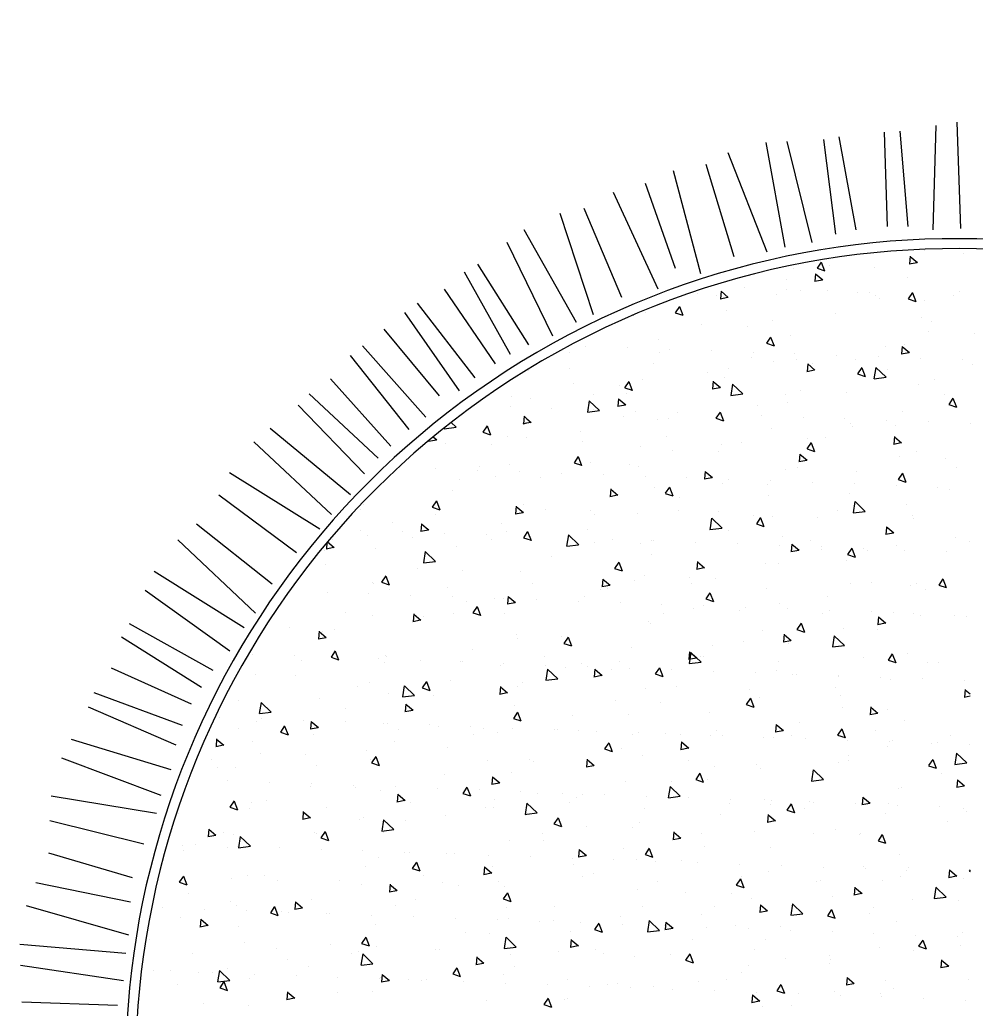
# Model space of a CAD drawing. Header units: metres. Extents: x 2200 to 70418, y 2356 to 27441.
# Drawn here: x 65092 to 66057, y 14473 to 15472 of the extents above; entities that cross this region are included whole.
import ezdxf

# ---------------------------------------------------------------- set-up
doc = ezdxf.new("R2010")
doc.units = ezdxf.units.M
doc.header["$LTSCALE"] = 0.5
doc.layers.get('Defpoints').update_dxf_attribs({"color": 140})
doc.layers.add('I-Furn', color=30, linetype='Continuous', lineweight=18)
doc.styles.add('Arch-Dim', font='romans.shx', dxfattribs={"width": 0.5})
doc.styles.add('DIM_FONT', font='SIMPLEX', dxfattribs={"width": 0.6})
doc.dimstyles.new('Annotative m', dxfattribs={"dimscale": 100, "dimtxt": 2.5, "dimasz": 1.5, "dimexe": 1.5, "dimexo": 1.5, "dimgap": 0.8, "dimtad": 1, "dimlfac": 0.001, "dimzin": 3, "dimdsep": 46, "dimtxsty": 'Arch-Dim', "dimblk": 'ARCHTICK', "dimcen": 2.5, "dimazin": 2, "dimtfac": 0.75, "dimtix": 1, "dimtmove": 2, "dimatfit": 3, "dimfxl": 1, "dimtolj": 1, "dimtzin": 0, "dimarcsym": 0})

# ---------------------------------------------------------------- blocks, each defined once
blk = doc.blocks.new('A$C291A2D05')
at = {"layer": 'I-Furn', "linetype": 'Continuous'}
for p, q in [((238.23, 964.72), (238.23, 964.72)), ((269.71, 962.57), (269.71, 962.57)), ((329.3, 960.95), (329.3, 960.95)), ((448.27, 960.11), (448.27, 960.11)), ((598.51, 955.76), (602.72, 960.78)), ((605.98, 954.78), (604.88, 960.78)), ((654.05, 959.56), (654.05, 959.56)), ((780.43, 960.78), (782.02, 959.71)), ((782.02, 959.73), (782.38, 960.78)), ((891.7, 959.36), (891.7, 959.36)), ((158.02, 954.16), (158.02, 954.16)), ((195.65, 949.85), (195.65, 949.85)), ((265.15, 952.82), (265.15, 952.82)), ((525.02, 956.78), (525.02, 956.78)), ((589.03, 954.79), (589.03, 954.79)), ((598.38, 955.77), (605.97, 955.1)), ((662.71, 947.07), (672.6, 957.38)), ((674.01, 945.3), (672.61, 957.37)), ((689.6, 947.8), (695.73, 955.09)), ((697.07, 946.81), (695.61, 954.77)), ((718.97, 953.8), (718.97, 953.8)), ((721.84, 956.7), (721.84, 956.7)), ((789.64, 953.83), (789.64, 953.83)), ((843.6, 953.03), (843.6, 953.03)), ((857.43, 950.97), (857.43, 950.97)), ((912.16, 956.18), (912.16, 956.18)), ((199.94, 943.88), (199.94, 943.88)), ((303.96, 943.35), (310.28, 939.09)), ((304.01, 943.35), (312.91, 946.76)), ((310.28, 939.11), (312.86, 946.78)), ((374.21, 947.4), (374.21, 947.4)), ((396.71, 939.89), (396.71, 939.89)), ((444.81, 946.22), (444.81, 946.22)), ((523.07, 945.27), (523.07, 945.27)), ((644.9, 941.09), (644.9, 941.09)), ((662.74, 946.97), (674.03, 945.22)), ((689.47, 947.8), (697.07, 947.13)), ((780.57, 939.83), (788.16, 939.16)), ((780.7, 939.83), (786.82, 947.12)), ((782.81, 939.11), (782.81, 939.11)), ((788.17, 938.84), (786.7, 946.8)), ((811.81, 948.85), (811.81, 948.85)), ((848.01, 948.05), (848.01, 948.05)), ((871.79, 931.86), (877.91, 939.15)), ((300.14, 934.68), (300.14, 934.68)), ((364.92, 935.7), (364.92, 935.7)), ((458.92, 937.14), (458.92, 937.14)), ((486.48, 933.18), (492.8, 928.92)), ((486.53, 933.18), (495.42, 936.59)), ((492.8, 928.94), (495.38, 936.61)), ((683.5, 931.95), (683.5, 931.95)), ((716.84, 929.59), (716.84, 929.59)), ((731.6, 938.29), (731.6, 938.29)), ((798.25, 926.05), (808.14, 936.36)), ((809.55, 924.28), (808.15, 936.34)), ((871.66, 931.86), (879.25, 931.19)), ((879.26, 930.87), (877.79, 938.83)), ((226.08, 921.97), (226.08, 921.97)), ((284.71, 925.14), (284.71, 925.14)), ((393.72, 928.2), (393.72, 928.2)), ((570.84, 928.38), (570.84, 928.38)), ((651.71, 927.77), (651.71, 927.77)), ((652.7, 921.46), (652.7, 921.46)), ((668.99, 923.01), (675.31, 918.75)), ((669.05, 923), (677.94, 926.42)), ((675.32, 918.77), (677.89, 926.44)), ((798.28, 925.95), (809.57, 924.19)), ((154.75, 914.72), (154.75, 914.72)), ((204.82, 914.63), (204.82, 914.63)), ((222.54, 911.85), (222.54, 911.85)), ((236.61, 918.81), (236.61, 918.81)), ((263.61, 910.54), (263.61, 910.54)), ((327.75, 918.67), (327.75, 918.67)), ((496.78, 915.66), (496.78, 915.66)), ((523.4, 910.88), (523.4, 910.88)), ((571.5, 917.21), (571.5, 917.21)), ((587.49, 912.51), (587.49, 912.51)), ((851.51, 912.84), (857.83, 908.57)), ((851.56, 912.83), (860.45, 916.25)), ((857.83, 908.6), (860.41, 916.27)), ((858.29, 909.27), (858.29, 909.27)), ((910.62, 913.9), (910.62, 913.9)), ((160.54, 900.09), (168.13, 899.42)), ((160.67, 900.08), (166.79, 907.38)), ((168.14, 899.1), (166.67, 907.06)), ((197.26, 902.39), (203.57, 898.13)), ((197.31, 902.39), (206.2, 905.8)), ((198.4, 901.6), (198.4, 901.6)), ((203.58, 898.15), (206.15, 905.82)), ((251.76, 892.11), (257.89, 899.41)), ((259.24, 891.13), (257.77, 899.09)), ((290.34, 908.99), (290.34, 908.99)), ((358.13, 906.12), (358.13, 906.12)), ((422.71, 902.95), (422.71, 902.95)), ((425.93, 903.26), (425.93, 903.26)), ((491.61, 906.69), (491.61, 906.69)), ((493.72, 900.4), (493.72, 900.4)), ((521.53, 902.99), (521.53, 902.99)), ((810.19, 902.94), (810.19, 902.94)), ((846.47, 905.77), (846.47, 905.77)), ((861.85, 903.45), (861.85, 903.45)), ((181.53, 897.66), (181.53, 897.66)), ((249.32, 894.79), (249.32, 894.79)), ((251.64, 892.12), (259.23, 891.45)), ((317.12, 891.93), (317.12, 891.93)), ((342.86, 884.14), (348.98, 891.44)), ((348.65, 890.24), (348.65, 890.24)), ((350.33, 883.16), (348.86, 891.12)), ((363.3, 889.8), (363.3, 889.8)), ((379.77, 892.22), (386.09, 887.96)), ((379.82, 892.21), (388.71, 895.63)), ((386.09, 887.98), (388.67, 895.65)), ((411.4, 896.13), (411.4, 896.13)), ((457.38, 894.86), (457.38, 894.86)), ((561.52, 897.53), (561.52, 897.53)), ((629.32, 894.67), (629.32, 894.67)), ((697.11, 891.8), (697.11, 891.8)), ((778.4, 898.76), (778.4, 898.76)), ((781.26, 896.83), (781.26, 896.83)), ((787.79, 890.74), (787.79, 890.74)), ((331.51, 885.61), (331.51, 885.61)), ((342.73, 884.15), (350.32, 883.48)), ((384.91, 889.07), (384.91, 889.07)), ((392.17, 885.92), (392.17, 885.92)), ((434.96, 877.38), (440.07, 883.47)), ((441.42, 875.19), (439.95, 883.15)), ((452.71, 886.2), (452.71, 886.2)), ((520.5, 883.34), (520.5, 883.34)), ((562.29, 882.05), (568.6, 877.78)), ((562.34, 882.04), (571.23, 885.46)), ((568.61, 877.81), (571.18, 885.48)), ((588.3, 880.47), (588.3, 880.47)), ((650.09, 881.86), (650.09, 881.86)), ((651.15, 879.18), (651.15, 879.18)), ((698.19, 888.2), (698.19, 888.2)), ((715.3, 887.31), (715.3, 887.31)), ((764.91, 888.94), (764.91, 888.94)), ((832.7, 886.07), (832.7, 886.07)), ((900.5, 883.21), (900.5, 883.21)), ((251.3, 875.05), (251.3, 875.05)), ((272.93, 865.4), (282.82, 875.71)), ((274.58, 877.52), (274.58, 877.52)), ((284.23, 863.63), (282.83, 875.7)), ((326.21, 876.4), (326.21, 876.4)), ((433.82, 876.18), (434.96, 876.08)), ((433.95, 876.18), (434.96, 877.38)), ((434.96, 876.08), (441.41, 875.51)), ((525.04, 868.21), (531.16, 875.5)), ((532.51, 867.22), (531.04, 875.18)), ((585.94, 870.24), (585.94, 870.24)), ((618.3, 877.68), (618.3, 877.68)), ((656.09, 877.61), (656.09, 877.61)), ((713.73, 878.03), (713.73, 878.03)), ((723.89, 874.74), (723.89, 874.74)), ((744.8, 871.87), (751.12, 867.61)), ((744.85, 871.87), (753.75, 875.29)), ((751.12, 867.64), (753.7, 875.31)), ((791.68, 871.88), (791.68, 871.88)), ((892.29, 875.57), (892.29, 875.57)), ((905.08, 869.74), (905.08, 869.74)), ((909.07, 871.63), (909.07, 871.63)), ((171.41, 864.54), (171.41, 864.54)), ((196.85, 859.32), (196.85, 859.32)), ((200.52, 864.81), (200.52, 864.81)), ((203.2, 868.72), (203.2, 868.72)), ((262.06, 868.27), (262.06, 868.27)), ((272.95, 865.3), (284.25, 863.55)), ((489.99, 860.79), (489.99, 860.79)), ((519.98, 860.71), (519.98, 860.71)), ((524.91, 868.21), (532.5, 867.54)), ((538.09, 867.12), (538.09, 867.12)), ((616, 860.24), (623.59, 859.57)), ((616.13, 860.24), (622.25, 867.53)), ((623.6, 859.25), (622.13, 867.21)), ((639.66, 865.31), (639.66, 865.31)), ((707.22, 852.27), (713.35, 859.56)), ((714.69, 851.28), (713.23, 859.24)), ((818.22, 862.86), (818.22, 862.86)), ((824.88, 859.18), (824.88, 859.18)), ((844.92, 863.5), (844.92, 863.5)), ((859.48, 869.01), (859.48, 869.01)), ((273.06, 851.26), (279.38, 846.99)), ((273.11, 851.25), (282.01, 854.67)), ((279.38, 847.02), (281.96, 854.69)), ((408.47, 844.38), (418.36, 854.69)), ((419.77, 842.61), (418.37, 854.67)), ((455.83, 852.58), (455.83, 852.58)), ((458.2, 856.6), (458.2, 856.6)), ((565.6, 852.6), (565.6, 852.6)), ((707.1, 852.27), (714.69, 851.6)), ((744.16, 850.14), (744.16, 850.14)), ((776.78, 852.85), (776.78, 852.85)), ((779.72, 854.55), (779.72, 854.55)), ((798.32, 844.3), (804.44, 851.59)), ((805.79, 843.31), (804.32, 851.27)), ((197.28, 847.3), (197.28, 847.3)), ((265.07, 844.43), (265.07, 844.43)), ((329.89, 839.71), (329.89, 839.71)), ((332.87, 841.57), (332.87, 841.57)), ((377.99, 846.04), (377.99, 846.04)), ((390.63, 843.64), (390.63, 843.64)), ((408.49, 844.28), (419.79, 842.52)), ((455.58, 841.08), (461.9, 836.82)), ((455.63, 841.08), (464.52, 844.5)), ((461.9, 836.85), (464.47, 844.52)), ((491.53, 839.89), (491.53, 839.89)), ((713.76, 845.03), (713.76, 845.03)), ((744.99, 848.67), (744.99, 848.67)), ((798.19, 844.3), (805.78, 843.63)), ((889.41, 836.33), (895.53, 843.62)), ((896.88, 835.34), (895.41, 843.3)), ((298.1, 835.52), (298.1, 835.52)), ((324.67, 834.12), (324.67, 834.12)), ((400.66, 838.7), (400.66, 838.7)), ((468.46, 835.84), (468.46, 835.84)), ((536.25, 832.98), (536.25, 832.98)), ((544.01, 823.36), (553.9, 833.67)), ((555.31, 821.59), (553.91, 833.65)), ((604.05, 830.11), (604.05, 830.11)), ((616.68, 831.77), (616.68, 831.77)), ((638.09, 830.91), (644.41, 826.65)), ((638.14, 830.91), (647.04, 834.32)), ((644.41, 826.67), (646.99, 834.35)), ((649.61, 836.9), (649.61, 836.9)), ((664.78, 838.11), (664.78, 838.11)), ((670.09, 837.43), (670.09, 837.43)), ((889.28, 836.33), (896.87, 835.67)), ((907.53, 829.35), (907.53, 829.35)), ((217.89, 824.96), (217.89, 824.96)), ((260.52, 825.99), (260.52, 825.99)), ((417.47, 827.17), (417.47, 827.17)), ((544.03, 823.25), (555.33, 821.5)), ((584.4, 827.96), (584.4, 827.96)), ((584.89, 827.59), (584.89, 827.59)), ((596.03, 824.72), (596.03, 824.72)), ((671.84, 827.25), (671.84, 827.25)), ((739.64, 824.38), (739.64, 824.38)), ((807.43, 821.52), (807.43, 821.52)), ((820.61, 820.74), (826.93, 816.48)), ((820.66, 820.74), (829.55, 824.15)), ((826.93, 816.5), (829.5, 824.18)), ((843.38, 821.22), (843.38, 821.22)), ((871.67, 819.65), (871.67, 819.65)), ((903.47, 823.84), (903.47, 823.84)), ((166.35, 810.29), (172.67, 806.03)), ((166.4, 810.29), (175.3, 813.71)), ((169.79, 818.63), (169.79, 818.63)), ((172.68, 806.05), (175.25, 813.73)), ((178.29, 804.56), (184.41, 811.85)), ((185.76, 803.57), (184.3, 811.54)), ((195.31, 817.05), (195.31, 817.05)), ((343.4, 814.46), (343.4, 814.46)), ((454.29, 810.31), (454.29, 810.31)), ((456.58, 810.7), (456.58, 810.7)), ((504.68, 817.03), (504.68, 817.03)), ((518.44, 818.44), (518.44, 818.44)), ((521.96, 812), (521.96, 812)), ((679.55, 802.34), (689.44, 812.65)), ((690.85, 800.57), (689.45, 812.63)), ((778.17, 812.28), (778.17, 812.28)), ((866.72, 818.41), (866.72, 818.41)), ((875.23, 818.65), (875.23, 818.65)), ((178.17, 804.56), (185.76, 803.89)), ((269.34, 801.75), (269.34, 801.75)), ((269.38, 796.59), (275.51, 803.88)), ((276.86, 795.6), (275.39, 803.57)), ((348.87, 800.12), (355.19, 795.86)), ((348.92, 800.12), (357.81, 803.53)), ((355.19, 795.88), (357.77, 803.56)), ((389.08, 801.36), (389.08, 801.36)), ((424.79, 806.51), (424.79, 806.51)), ((447.9, 799.29), (447.9, 799.29)), ((679.57, 802.23), (690.87, 800.48)), ((712.21, 802.75), (712.21, 802.75)), ((743.37, 802.76), (743.37, 802.76)), ((791.47, 809.09), (791.47, 809.09)), ((792.66, 805.7), (792.66, 805.7)), ((269.26, 796.59), (276.85, 795.92)), ((296.48, 789.62), (296.48, 789.62)), ((323.12, 791.84), (323.12, 791.84)), ((344.58, 795.95), (344.58, 795.95)), ((360.48, 788.62), (366.6, 795.91)), ((367.95, 787.63), (366.48, 795.6)), ((531.39, 789.95), (537.7, 785.69)), ((531.44, 789.95), (540.33, 793.36)), ((537.71, 785.71), (540.28, 793.39)), ((648.06, 794.62), (648.06, 794.62)), ((711.58, 798.57), (711.58, 798.57)), ((718.59, 792.99), (718.59, 792.99)), ((815.09, 781.32), (824.98, 791.63)), ((826.39, 779.55), (824.99, 791.61)), ((172.55, 782.4), (172.55, 782.4)), ((195.27, 789.04), (195.27, 789.04)), ((240.34, 779.54), (240.34, 779.54)), ((258.97, 783.71), (258.97, 783.71)), ((264.69, 785.43), (264.69, 785.43)), ((360.35, 788.62), (367.94, 787.95)), ((373.83, 786.58), (373.83, 786.58)), ((451.44, 780.65), (459.03, 779.98)), ((451.57, 780.65), (457.69, 787.94)), ((459.04, 779.66), (457.57, 787.63)), ((542.66, 772.68), (548.78, 779.97)), ((550.13, 771.69), (548.66, 779.65)), ((582.86, 785.68), (582.86, 785.68)), ((583.27, 781.68), (583.27, 781.68)), ((631.37, 788.02), (631.37, 788.02)), ((644.53, 780.27), (644.53, 780.27)), ((713.9, 779.78), (720.22, 775.52)), ((713.95, 779.78), (722.84, 783.19)), ((720.22, 775.54), (722.8, 783.22)), ((815.11, 781.21), (826.41, 779.46)), ((905.98, 787.07), (905.98, 787.07)), ((918.16, 780.08), (918.16, 780.08)), ((184.48, 774.87), (184.48, 774.87)), ((193.77, 774.77), (193.77, 774.77)), ((299.77, 773.86), (299.77, 773.86)), ((308.14, 776.67), (308.14, 776.67)), ((375.93, 773.81), (375.93, 773.81)), ((443.73, 770.94), (443.73, 770.94)), ((516.89, 776.16), (516.89, 776.16)), ((542.53, 772.68), (550.12, 772.01)), ((551.48, 777.5), (551.48, 777.5)), ((633.75, 764.71), (639.88, 772)), ((641.22, 763.72), (639.76, 771.68)), ((776.63, 770), (776.63, 770)), ((838.26, 769.56), (838.26, 769.56)), ((841.84, 778.94), (841.84, 778.94)), ((870.06, 773.75), (870.06, 773.75)), ((896.42, 769.61), (902.73, 765.35)), ((896.47, 769.61), (905.36, 773.02)), ((902.74, 765.37), (905.31, 773.04)), ((199.32, 765.34), (199.32, 765.34)), ((225.7, 761.15), (225.7, 761.15)), ((242.21, 759.16), (251.1, 762.57)), ((248.48, 754.92), (251.06, 762.6)), ((267.12, 762.48), (267.12, 762.48)), ((334.91, 759.61), (334.91, 759.61)), ((423.17, 760.61), (423.17, 760.61)), ((452.75, 768.03), (452.75, 768.03)), ((471.27, 766.94), (471.27, 766.94)), ((511.52, 768.08), (511.52, 768.08)), ((570.47, 767.56), (570.47, 767.56)), ((579.32, 765.22), (579.32, 765.22)), ((633.63, 764.71), (641.22, 764.05)), ((647.11, 762.35), (647.11, 762.35)), ((710.67, 760.48), (710.67, 760.48)), ((714.91, 759.49), (714.91, 759.49)), ((724.85, 756.74), (730.97, 764.03)), ((732.32, 755.75), (730.85, 763.71)), ((242.16, 759.16), (248.48, 754.9)), ((321.58, 749.56), (321.58, 749.56)), ((387.54, 759.09), (387.54, 759.09)), ((391.38, 756.42), (391.38, 756.42)), ((402.71, 756.75), (402.71, 756.75)), ((424.73, 748.99), (433.62, 752.4)), ((431, 744.75), (433.57, 752.43)), ((470.51, 753.88), (470.51, 753.88)), ((496.4, 754.85), (496.4, 754.85)), ((538.3, 751.02), (538.3, 751.02)), ((646.52, 752.35), (646.52, 752.35)), ((709.96, 752.67), (709.96, 752.67)), ((724.72, 756.74), (732.31, 756.08)), ((758.06, 759), (758.06, 759)), ((782.7, 756.62), (782.7, 756.62)), ((815.94, 748.77), (822.06, 756.07)), ((823.41, 747.78), (821.94, 755.74)), ((850.5, 753.76), (850.5, 753.76)), ((918.29, 750.89), (918.29, 750.89)), ((257.43, 741.43), (257.43, 741.43)), ((263.07, 739.53), (263.07, 739.53)), ((311.17, 745.86), (311.17, 745.86)), ((422.34, 742.13), (422.34, 742.13)), ((424.68, 748.99), (430.99, 744.73)), ((581.31, 743.4), (581.31, 743.4)), ((606.1, 748.16), (606.1, 748.16)), ((607.24, 738.82), (616.14, 742.23)), ((613.51, 734.58), (616.09, 742.25)), ((673.89, 745.29), (673.89, 745.29)), ((678.17, 748.48), (678.17, 748.48)), ((741.69, 742.43), (741.69, 742.43)), ((809.48, 739.56), (809.48, 739.56)), ((815.81, 748.77), (823.4, 748.11)), ((861.48, 742.64), (861.48, 742.64)), ((904.44, 744.79), (904.44, 744.79)), ((906.9, 740.8), (914.49, 740.14)), ((907.03, 740.8), (913.15, 748.1)), ((914.5, 739.81), (913.03, 747.77)), ((192.22, 732.49), (192.22, 732.49)), ((231.28, 735.34), (231.28, 735.34)), ((289.77, 720.67), (299.66, 730.98)), ((301.07, 718.9), (299.67, 730.96)), ((348.27, 729.42), (348.27, 729.42)), ((515.35, 733.88), (515.35, 733.88)), ((549.86, 731.59), (549.86, 731.59)), ((597.96, 737.93), (597.96, 737.93)), ((607.19, 738.82), (613.51, 734.56)), ((787.42, 729.92), (787.42, 729.92)), ((789.76, 728.65), (798.65, 732.06)), ((796.03, 724.41), (798.6, 732.08)), ((840.29, 736.66), (840.29, 736.66)), ((877.28, 736.7), (877.28, 736.7)), ((884.75, 729.99), (884.75, 729.99)), ((289.79, 720.56), (301.09, 718.81)), ((451.2, 725.75), (451.2, 725.75)), ((518.07, 727.41), (518.07, 727.41)), ((775.08, 727.72), (775.08, 727.72)), ((789.71, 728.65), (796.03, 724.39)), ((804.85, 719.47), (804.85, 719.47)), ((836.65, 723.66), (836.65, 723.66)), ((195.91, 709.03), (202.04, 716.32)), ((203.38, 708.05), (201.92, 716.01)), ((215.07, 714.98), (215.07, 714.98)), ((274.21, 716.71), (274.21, 716.71)), ((282.87, 712.12), (282.87, 712.12)), ((318.02, 708.03), (326.91, 711.44)), ((324.29, 703.79), (326.86, 711.46)), ((385.99, 716.81), (385.99, 716.81)), ((389.76, 710.52), (389.76, 710.52)), ((425.31, 699.65), (434.96, 709.71)), ((434.96, 709.71), (435.2, 709.96)), ((436.61, 697.88), (435.21, 709.94)), ((437.86, 716.85), (437.86, 716.85)), ((644.97, 710.07), (644.97, 710.07)), ((709.12, 718.2), (709.12, 718.2)), ((713.35, 717.21), (713.35, 717.21)), ((891.91, 714.75), (891.91, 714.75)), ((195.79, 709.03), (203.38, 708.36)), ((200.14, 703.99), (200.14, 703.99)), ((286.88, 701.06), (294.47, 700.4)), ((287.01, 701.06), (293.13, 708.35)), ((294.48, 700.08), (293.01, 708.04)), ((317.97, 708.03), (324.29, 703.77)), ((320.03, 707.29), (320.03, 707.29)), ((350.67, 709.25), (350.67, 709.25)), ((357.97, 706.33), (357.97, 706.33)), ((378.1, 693.09), (384.22, 700.38)), ((385.57, 692.11), (384.1, 700.07)), ((418.46, 706.39), (418.46, 706.39)), ((425.33, 699.54), (434.96, 698.05)), ((486.26, 703.52), (486.26, 703.52)), ((500.54, 697.86), (509.43, 701.27)), ((506.8, 693.62), (509.38, 701.29)), ((554.05, 700.66), (554.05, 700.66)), ((579.77, 701.13), (579.77, 701.13)), ((639.29, 704.5), (639.29, 704.5)), ((676.55, 702.58), (676.55, 702.58)), ((724.65, 708.91), (724.65, 708.91)), ((817.85, 702.04), (817.85, 702.04)), ((902.9, 702.52), (902.9, 702.52)), ((229.66, 689.44), (229.66, 689.44)), ((255.88, 699.16), (255.88, 699.16)), ((277.76, 695.77), (277.76, 695.77)), ((377.97, 693.09), (385.56, 692.43)), ((434.96, 698.05), (436.63, 697.79)), ((469.19, 685.12), (475.31, 692.42)), ((476.66, 684.14), (475.19, 692.1)), ((500.48, 697.86), (506.8, 693.6)), ((513.81, 691.6), (513.81, 691.6)), ((565.22, 691.78), (565.22, 691.78)), ((621.85, 697.8), (621.85, 697.8)), ((644.76, 698.39), (644.76, 698.39)), ((683.05, 687.68), (691.94, 691.1)), ((689.32, 683.45), (691.9, 691.12)), ((689.64, 694.93), (689.64, 694.93)), ((743.78, 689.32), (743.78, 689.32)), ((757.44, 692.07), (757.44, 692.07)), ((838.75, 694.39), (838.75, 694.39)), ((197.87, 685.25), (197.87, 685.25)), ((449.66, 683.47), (449.66, 683.47)), ((469.06, 685.12), (476.65, 684.46)), ((516.45, 681.5), (516.45, 681.5)), ((560.28, 677.15), (566.41, 684.45)), ((560.85, 678.63), (570.74, 688.94)), ((564.55, 687.83), (564.55, 687.83)), ((567.75, 676.17), (566.28, 684.13)), ((572.15, 676.86), (570.75, 688.92)), ((683, 687.69), (689.32, 683.43)), ((773.54, 685.44), (773.54, 685.44)), ((825.23, 689.2), (825.23, 689.2)), ((851.34, 679.9), (851.34, 679.9)), ((865.57, 677.51), (874.46, 680.93)), ((871.84, 673.28), (874.41, 680.95)), ((893.03, 686.34), (893.03, 686.34)), ((211.31, 667.06), (220.2, 670.48)), ((217.58, 662.83), (220.16, 670.5)), ((384.45, 674.53), (384.45, 674.53)), ((484.66, 677.32), (484.66, 677.32)), ((491.16, 679.07), (491.16, 679.07)), ((560.15, 677.15), (567.75, 676.49)), ((560.87, 678.52), (572.17, 676.77)), ((651.38, 669.18), (657.5, 676.48)), ((658.84, 668.2), (657.38, 676.16)), ((669.72, 676.61), (669.72, 676.61)), ((707.58, 675.92), (707.58, 675.92)), ((771.45, 669.38), (771.45, 669.38)), ((803.24, 673.57), (803.24, 673.57)), ((865.52, 677.51), (871.83, 673.25)), ((211.26, 667.07), (217.58, 662.81)), ((318.49, 665.01), (318.49, 665.01)), ((356.35, 660.43), (356.35, 660.43)), ((393.83, 656.89), (402.72, 660.31)), ((400.1, 652.66), (402.67, 660.33)), ((404.45, 666.76), (404.45, 666.76)), ((417.09, 666.36), (417.09, 666.36)), ((595.65, 663.9), (595.65, 663.9)), ((643.43, 667.79), (643.43, 667.79)), ((651.25, 669.18), (658.84, 668.52)), ((696.38, 657.61), (706.28, 667.91)), ((707.69, 655.84), (706.29, 667.9)), ((742.34, 661.21), (749.93, 660.55)), ((742.47, 661.21), (748.59, 668.51)), ((749.94, 660.23), (748.47, 668.19)), ((833.56, 653.24), (839.68, 660.54)), ((841.03, 652.26), (839.56, 660.22)), ((901.35, 660.24), (901.35, 660.24)), ((254.34, 656.88), (254.34, 656.88)), ((324.56, 656.24), (324.56, 656.24)), ((343.03, 653.64), (343.03, 653.64)), ((393.78, 656.9), (400.09, 652.63)), ((512.26, 649.33), (512.26, 649.33)), ((521.59, 651.18), (521.59, 651.18)), ((576.34, 646.72), (585.24, 650.14)), ((578.22, 658.85), (578.22, 658.85)), ((582.61, 642.49), (585.19, 650.16)), ((643.14, 652.49), (643.14, 652.49)), ((691.24, 658.82), (691.24, 658.82)), ((696.41, 657.5), (707.71, 655.75)), ((833.43, 653.24), (841.02, 652.58)), ((837.2, 652.11), (837.2, 652.11)), ((866.35, 657.59), (866.35, 657.59)), ((244.35, 645.68), (244.35, 645.68)), ((258.14, 647.22), (258.14, 647.22)), ((268.96, 640.93), (268.96, 640.93)), ((325.93, 644.36), (325.93, 644.36)), ((393.73, 641.49), (393.73, 641.49)), ((448.11, 641.2), (448.11, 641.2)), ((576.29, 646.72), (582.61, 642.46)), ((611.35, 648.3), (611.35, 648.3)), ((758.86, 636.55), (767.75, 639.96)), ((765.13, 632.32), (767.7, 639.99)), ((772, 643.17), (772, 643.17)), ((792.28, 644.88), (792.28, 644.88)), ((831.92, 636.58), (841.82, 646.89)), ((843.23, 634.82), (841.83, 646.88)), ((898.13, 640.37), (898.13, 640.37)), ((217.12, 633.03), (217.12, 633.03)), ((284.92, 630.16), (284.92, 630.16)), ((382.91, 632.25), (382.91, 632.25)), ((447.52, 638.47), (447.52, 638.47)), ((461.53, 638.63), (461.53, 638.63)), ((483.04, 631.41), (483.04, 631.41)), ((529.32, 635.76), (529.32, 635.76)), ((531.14, 637.74), (531.14, 637.74)), ((597.12, 632.9), (597.12, 632.9)), ((664.91, 630.03), (664.91, 630.03)), ((706.03, 633.64), (706.03, 633.64)), ((718.22, 632.17), (718.22, 632.17)), ((758.81, 636.55), (765.12, 632.29)), ((817.93, 629.81), (817.93, 629.81)), ((831.95, 636.48), (843.25, 634.73)), ((219.62, 620.75), (219.66, 620.8)), ((293.39, 611.7), (295.96, 619.37)), ((316.94, 622.73), (316.94, 622.73)), ((352.71, 627.3), (352.71, 627.3)), ((373.46, 625.76), (373.46, 625.76)), ((420.51, 624.43), (420.51, 624.43)), ((451.25, 627.23), (451.25, 627.23)), ((488.3, 621.57), (488.3, 621.57)), ((641.89, 625.51), (641.89, 625.51)), ((644.16, 619.45), (644.16, 619.45)), ((732.71, 627.17), (732.71, 627.17)), ((769.83, 623.48), (769.83, 623.48)), ((800.5, 624.31), (800.5, 624.31)), ((868.3, 621.44), (868.3, 621.44)), ((252.8, 614.6), (252.8, 614.6)), ((287.07, 615.93), (293.39, 611.67)), ((287.12, 615.93), (296.01, 619.35)), ((299.39, 613.04), (299.39, 613.04)), ((304.63, 605.53), (310.75, 612.83)), ((312.1, 604.55), (310.63, 612.51)), ((322.94, 610.33), (322.94, 610.33)), ((371.04, 616.67), (371.04, 616.67)), ((556.1, 618.7), (556.1, 618.7)), ((576.68, 616.57), (576.68, 616.57)), ((623.89, 615.84), (623.89, 615.84)), ((691.69, 612.98), (691.69, 612.98)), ((738.04, 619.29), (738.04, 619.29)), ((759.48, 610.11), (759.48, 610.11)), ((835.66, 609.83), (835.66, 609.83)), ((899.81, 617.96), (899.81, 617.96)), ((291.15, 606.15), (291.15, 606.15)), ((304.5, 605.53), (312.09, 604.87)), ((395.72, 597.56), (401.84, 604.86)), ((403.19, 596.58), (401.72, 604.54)), ((469.58, 605.76), (475.9, 601.5)), ((469.63, 605.76), (478.53, 609.17)), ((475.9, 601.52), (478.48, 609.2)), ((510.72, 607.05), (510.72, 607.05)), ((570.09, 606.74), (570.09, 606.74)), ((609.73, 602.4), (609.73, 602.4)), ((657.83, 608.73), (657.83, 608.73)), ((770.45, 600.89), (770.45, 600.89)), ((827.28, 607.25), (827.28, 607.25)), ((895.07, 604.38), (895.07, 604.38)), ((381.36, 589.98), (381.36, 589.98)), ((395.59, 597.56), (403.18, 596.9)), ((446.57, 598.92), (446.57, 598.92)), ((486.68, 589.59), (494.28, 588.93)), ((486.81, 589.59), (492.94, 596.89)), ((494.28, 588.61), (492.81, 596.57)), ((496.03, 594.03), (496.03, 594.03)), ((577.94, 598.21), (577.94, 598.21)), ((652.1, 595.59), (658.42, 591.33)), ((652.15, 595.59), (661.04, 599)), ((658.42, 591.35), (660.99, 599.03)), ((704.49, 591.37), (704.49, 591.37)), ((864.72, 590.28), (864.72, 590.28)), ((896.52, 594.46), (896.52, 594.46)), ((300.67, 579.8), (300.67, 579.8)), ((306.6, 575.93), (316.5, 586.24)), ((315.4, 580.45), (315.4, 580.45)), ((317.91, 574.17), (316.51, 586.23)), ((421.96, 581.31), (421.96, 581.31)), ((449.63, 581.32), (449.63, 581.32)), ((497.73, 587.65), (497.73, 587.65)), ((577.78, 581.62), (585.37, 580.96)), ((577.91, 581.62), (584.03, 588.92)), ((585.37, 580.64), (583.9, 588.6)), ((640.34, 583.24), (640.34, 583.24)), ((669, 573.65), (675.12, 580.95)), ((676.46, 572.67), (675, 580.63)), ((784.52, 579.72), (784.52, 579.72)), ((834.61, 585.42), (840.93, 581.16)), ((834.67, 585.42), (843.56, 588.83)), ((840.93, 581.18), (843.51, 588.86)), ((861.11, 581.82), (861.11, 581.82)), ((251.25, 572.32), (251.25, 572.32)), ((306.63, 575.83), (317.92, 574.08)), ((368.46, 576.94), (368.46, 576.94)), ((417.84, 577.14), (417.84, 577.14)), ((436.26, 574.07), (436.26, 574.07)), ((504.05, 571.21), (504.05, 571.21)), ((575.13, 574.29), (575.13, 574.29)), ((668.87, 573.65), (676.46, 572.99)), ((736.42, 573.39), (736.42, 573.39)), ((760.09, 565.68), (766.21, 572.98)), ((767.56, 564.7), (766.09, 572.66)), ((898.26, 575.68), (898.26, 575.68)), ((289.53, 560.24), (289.53, 560.24)), ((337.63, 566.58), (337.63, 566.58)), ((347.9, 568.6), (347.9, 568.6)), ((362.88, 564.8), (369.19, 560.54)), ((362.93, 564.8), (371.82, 568.21)), ((369.2, 560.56), (371.77, 568.24)), ((442.14, 554.91), (452.03, 565.22)), ((453.45, 553.15), (452.05, 565.21)), ((509.17, 564.77), (509.17, 564.77)), ((571.85, 568.34), (571.85, 568.34)), ((639.64, 565.48), (639.64, 565.48)), ((704.63, 569.2), (704.63, 569.2)), ((707.44, 562.61), (707.44, 562.61)), ((759.96, 565.68), (767.55, 565.02)), ((775.24, 559.75), (775.24, 559.75)), ((787.04, 569.1), (787.04, 569.1)), ((834.11, 567.55), (834.11, 567.55)), ((851.18, 557.71), (857.3, 565.01)), ((858.65, 556.73), (857.18, 564.69)), ((257.74, 556.06), (257.74, 556.06)), ((273.83, 555.89), (273.83, 555.89)), ((442.17, 554.81), (453.46, 553.06)), ((445.02, 556.64), (445.02, 556.64)), ((545.39, 554.63), (551.71, 550.37)), ((545.44, 554.63), (554.33, 558.04)), ((551.71, 550.39), (554.29, 558.07)), ((576.32, 552.31), (576.32, 552.31)), ((624.42, 558.64), (624.42, 558.64)), ((712.98, 556.39), (712.98, 556.39)), ((768.91, 558.61), (768.91, 558.61)), ((843.03, 556.89), (843.03, 556.89)), ((851.05, 557.71), (858.64, 557.05)), ((891.54, 553.93), (891.54, 553.93)), ((910.83, 554.02), (910.83, 554.02)), ((911.21, 550.71), (911.21, 550.71)), ((379.82, 547.7), (379.82, 547.7)), ((544.53, 548.12), (544.53, 548.12)), ((577.68, 533.89), (587.57, 544.2)), ((588.99, 532.12), (587.58, 544.19)), ((638.8, 540.96), (638.8, 540.96)), ((638.91, 543.68), (638.91, 543.68)), ((702.95, 549.09), (702.95, 549.09)), ((727.91, 544.46), (734.22, 540.2)), ((727.96, 544.46), (736.85, 547.87)), ((734.23, 540.22), (736.8, 547.9)), ((817.47, 541.22), (817.47, 541.22)), ((831.31, 540.19), (831.31, 540.19)), ((863.11, 544.37), (863.11, 544.37)), ((313.86, 538.18), (313.86, 538.18)), ((416.22, 531.23), (416.22, 531.23)), ((464.32, 537.56), (464.32, 537.56)), ((564.85, 530.96), (564.85, 530.96)), ((573.59, 532.02), (573.59, 532.02)), ((577.71, 533.79), (589, 532.03)), ((751.11, 529.63), (751.11, 529.63)), ((896.72, 533.41), (896.72, 533.41)), ((910.42, 534.29), (916.74, 530.03)), ((910.47, 534.29), (919.37, 537.7)), ((916.74, 530.05), (919.32, 537.72)), ((384.43, 527.05), (384.43, 527.05)), ((507.63, 522.49), (507.63, 522.49)), ((703.01, 523.3), (703.01, 523.3)), ((713.31, 512.97), (723.11, 523.18)), ((724.31, 512.97), (723.12, 523.16)), ((743.41, 528.51), (743.41, 528.51)), ((832.57, 525.28), (832.57, 525.28)), ((275.94, 514.9), (275.94, 514.9)), ((304.22, 516.49), (304.22, 516.49)), ((322.12, 510), (329.71, 509.34)), ((322.25, 510), (324.74, 512.97)), ((324.74, 512.97), (328.37, 517.3)), ((328.99, 512.97), (328.25, 516.98)), ((329.72, 509.02), (328.99, 512.97)), ((343.73, 512.04), (343.73, 512.04)), ((438.68, 513.67), (439.73, 512.97)), ((438.73, 513.67), (447.63, 517.08)), ((439.73, 512.97), (445, 509.41)), ((443.48, 514.36), (443.48, 514.36)), ((445, 509.43), (446.19, 512.97)), ((446.19, 512.97), (447.58, 517.11)), ((490.78, 518.25), (490.78, 518.25)), ((669.34, 515.79), (669.34, 515.79)), ((671.22, 519.11), (671.22, 519.11)), ((713.22, 512.87), (713.31, 512.97)), ((713.25, 512.77), (724.54, 511.01)), ((724.53, 511.1), (724.31, 512.97)), ((767.36, 516.33), (767.36, 516.33)), ((378.27, 505.42), (378.27, 505.42)), ((411.53, 509.18), (411.53, 509.18)), ((413.21, 502.03), (420.8, 501.37)), ((413.34, 502.03), (419.46, 509.33)), ((416.72, 505.54), (416.72, 505.54)), ((420.81, 501.05), (419.34, 509.01)), ((479.32, 506.31), (479.32, 506.31)), ((504.43, 494.06), (510.56, 501.36)), ((511.9, 493.08), (510.43, 501.04)), ((542.91, 502.22), (542.91, 502.22)), ((547.12, 503.45), (547.12, 503.45)), ((591.01, 508.55), (591.01, 508.55)), ((595.28, 503.08), (595.28, 503.08)), ((614.91, 500.58), (614.91, 500.58)), ((621.2, 503.5), (627.52, 499.24)), ((621.25, 503.5), (630.14, 506.91)), ((627.52, 499.26), (630.09, 506.93)), ((701.4, 506.81), (701.4, 506.81)), ((848.76, 491.85), (858.65, 502.16)), ((860.07, 490.08), (858.66, 502.14)), ((877.8, 500.62), (877.8, 500.62)), ((302.71, 497.84), (302.71, 497.84)), ((312.31, 495.9), (312.31, 495.9)), ((342.65, 492.82), (342.65, 492.82)), ((370.51, 494.98), (370.51, 494.98)), ((438.31, 492.12), (438.31, 492.12)), ((504.31, 494.06), (511.9, 493.4)), ((511.12, 498.03), (511.12, 498.03)), ((521.21, 490.37), (521.21, 490.37)), ((572.05, 489.74), (572.05, 489.74)), ((595.53, 486.09), (601.65, 493.39)), ((602.99, 485.11), (601.53, 493.07)), ((637.25, 498.68), (637.25, 498.68)), ((682.71, 497.72), (682.71, 497.72)), ((750.5, 494.85), (750.5, 494.85)), ((797.9, 490.1), (797.9, 490.1)), ((803.71, 493.33), (810.03, 489.07)), ((803.77, 493.32), (812.66, 496.74)), ((810.03, 489.09), (812.61, 496.76)), ((818.3, 491.99), (818.3, 491.99)), ((829.7, 494.28), (829.7, 494.28)), ((848.79, 491.74), (860.08, 489.99)), ((865.98, 496.77), (865.98, 496.77)), ((895.17, 491.13), (895.17, 491.13)), ((382.81, 481.14), (382.81, 481.14)), ((430.91, 487.47), (430.91, 487.47)), ((506.08, 480.22), (506.08, 480.22)), ((506.1, 489.25), (506.1, 489.25)), ((573.9, 486.39), (573.9, 486.39)), ((595.4, 486.09), (602.99, 485.43)), ((641.69, 483.52), (641.69, 483.52)), ((686.62, 478.12), (692.74, 485.42)), ((694.09, 477.14), (692.62, 485.1)), ((709.49, 480.66), (709.49, 480.66)), ((717.7, 479.54), (717.7, 479.54)), ((791.91, 484.06), (791.91, 484.06)), ((831.03, 483), (831.03, 483)), ((886.09, 489.12), (886.09, 489.12)), ((331.97, 472.71), (338.29, 468.45)), ((332.03, 472.71), (340.92, 476.12)), ((338.29, 468.47), (340.87, 476.14)), ((351.02, 476.96), (351.02, 476.96)), ((441.94, 472.09), (441.94, 472.09)), ((447.15, 477.65), (447.15, 477.65)), ((669.6, 473.21), (669.6, 473.21)), ((686.49, 478.12), (694.08, 477.46)), ((717.85, 471.35), (717.85, 471.35)), ((765.82, 474.06), (765.82, 474.06)), ((777.28, 477.79), (777.28, 477.79)), ((777.58, 470.16), (785.17, 469.49)), ((777.71, 470.15), (783.83, 477.45)), ((785.18, 469.17), (783.71, 477.13)), ((845.08, 474.93), (845.08, 474.93)), ((912.87, 472.07), (912.87, 472.07)), ((373.08, 464.94), (373.08, 464.94)), ((376.73, 463.14), (376.73, 463.14)), ((514.49, 462.54), (520.81, 458.28)), ((514.54, 462.53), (523.43, 465.95)), ((520.81, 458.3), (523.38, 465.97)), ((637.81, 469.02), (637.81, 469.02)), ((699.86, 464.53), (699.86, 464.53)), ((868.67, 462.19), (876.26, 461.52)), ((868.8, 462.18), (874.93, 469.48)), ((876.27, 461.2), (874.8, 469.16)), ((509.5, 452.13), (509.5, 452.13)), ((557.6, 458.46), (557.6, 458.46)), ((635.71, 456.4), (635.71, 456.4)), ((643.78, 458.63), (643.78, 458.63)), ((697.01, 452.37), (703.32, 448.1)), ((697.06, 452.36), (705.95, 455.78)), ((703.33, 448.13), (705.9, 455.8)), ((844.39, 450.53), (844.39, 450.53)), ((328.48, 436.46), (333.33, 441.51)), ((334.75, 429.43), (333.34, 441.49)), ((386.26, 444.62), (386.26, 444.62)), ((454.06, 441.76), (454.06, 441.76)), ((477.71, 447.94), (477.71, 447.94)), ((569.72, 445.92), (569.72, 445.92)), ((570.5, 447.46), (570.5, 447.46)), ((764.49, 440.01), (764.49, 440.01)), ((796.29, 444.19), (796.29, 444.19)), ((829.48, 440.72), (829.48, 440.72)), ((879.52, 442.19), (885.84, 437.93)), ((879.57, 442.19), (888.46, 445.6)), ((885.84, 437.96), (888.42, 445.63)), ((893.63, 448.85), (893.63, 448.85)), ((349.4, 431.05), (349.4, 431.05)), ((397.5, 437.38), (397.5, 437.38)), ((440.39, 429.81), (440.39, 429.81)), ((495.65, 433.21), (495.65, 433.21)), ((504.54, 437.94), (504.54, 437.94)), ((521.85, 438.89), (521.85, 438.89)), ((589.65, 436.03), (589.65, 436.03)), ((657.44, 433.16), (657.44, 433.16)), ((725.24, 430.3), (725.24, 430.3)), ((764.27, 431.78), (764.27, 431.78)), ((334.01, 429.46), (334.76, 429.34)), ((343.08, 418.3), (345.99, 421.77)), ((347.34, 413.49), (345.87, 421.45)), ((375.18, 420.87), (375.18, 420.87)), ((407.78, 421.58), (414.1, 417.31)), ((407.83, 421.57), (416.73, 424.99)), ((414.1, 417.34), (416.68, 425.01)), ((421.59, 420.49), (421.59, 420.49)), ((458.98, 410.18), (468.87, 420.49)), ((470.29, 408.41), (468.88, 420.47)), ((636.19, 423.12), (636.19, 423.12)), ((684.29, 429.45), (684.29, 429.45)), ((698.31, 422.26), (698.31, 422.26)), ((793.03, 427.43), (793.03, 427.43)), ((860.73, 421), (860.73, 421)), ((860.83, 424.57), (860.83, 424.57)), ((346.78, 413.86), (347.33, 413.81)), ((430.96, 406.5), (434.96, 411.27)), ((434.96, 411.27), (437.09, 413.8)), ((438.43, 405.52), (436.96, 413.48)), ((459.01, 410.07), (470.3, 408.32)), ((590.3, 411.4), (596.61, 407.14)), ((590.35, 411.4), (599.24, 414.81)), ((596.62, 407.17), (599.19, 414.84)), ((604.4, 418.93), (604.4, 418.93)), ((634.16, 414.13), (634.16, 414.13)), ((891.18, 410.99), (891.18, 410.99)), ((430.83, 406.5), (434.96, 406.14)), ((434.96, 406.14), (438.43, 405.84)), ((476.09, 402.04), (476.09, 402.04)), ((522.06, 398.53), (528.18, 405.83)), ((524.19, 408.37), (524.19, 408.37)), ((529.52, 397.55), (528.05, 405.51)), ((568.96, 405.18), (568.96, 405.18)), ((772.81, 401.23), (779.13, 396.97)), ((772.86, 401.23), (781.76, 404.64)), ((779.13, 396.99), (781.71, 404.67)), ((786.67, 408.28), (786.67, 408.28)), ((810.98, 400.44), (810.98, 400.44)), ((892.09, 406.57), (892.09, 406.57)), ((444.3, 397.85), (444.3, 397.85)), ((503, 395.66), (503, 395.66)), ((521.93, 398.54), (529.52, 397.87)), ((594.52, 389.16), (604.41, 399.47)), ((605.83, 387.39), (604.42, 399.45)), ((613.02, 390.57), (620.61, 389.9)), ((613.15, 390.56), (619.27, 397.86)), ((620.61, 389.58), (619.15, 397.54)), ((704.24, 382.59), (710.36, 389.89)), ((712.6, 395.57), (712.6, 395.57)), ((731.09, 389.92), (731.09, 389.92)), ((762.88, 394.1), (762.88, 394.1)), ((827.94, 398.44), (827.94, 398.44)), ((891.16, 393.11), (891.16, 393.11)), ((438.85, 387.53), (438.85, 387.53)), ((594.55, 389.05), (605.84, 387.3)), ((638.54, 382.86), (638.54, 382.86)), ((696.77, 379.98), (696.77, 379.98)), ((704.11, 382.6), (711.7, 381.93)), ((711.71, 381.61), (710.24, 389.57)), ((762.73, 389.5), (762.73, 389.5)), ((795.33, 374.62), (801.46, 381.92)), ((802.8, 373.64), (801.33, 381.6)), ((817.1, 380.4), (817.1, 380.4)), ((429.33, 376.86), (429.33, 376.86)), ((483.59, 370.44), (489.91, 366.18)), ((483.64, 370.44), (492.53, 373.85)), ((489.91, 366.2), (492.48, 373.88)), ((497.12, 373.99), (497.12, 373.99)), ((564.47, 370.15), (564.47, 370.15)), ((564.92, 371.13), (564.92, 371.13)), ((602.78, 373.03), (602.78, 373.03)), ((632.62, 371.85), (632.62, 371.85)), ((650.88, 379.36), (650.88, 379.36)), ((730.06, 368.14), (739.95, 378.45)), ((741.36, 366.37), (739.96, 378.43)), ((795.2, 374.63), (802.79, 373.96)), ((886.43, 366.66), (892.55, 373.95)), ((893.89, 365.67), (892.42, 373.63)), ((456.1, 359.8), (456.1, 359.8)), ((567.41, 362.91), (567.41, 362.91)), ((570.99, 368.84), (570.99, 368.84)), ((632.71, 368.27), (632.71, 368.27)), ((666.1, 360.27), (672.42, 356.01)), ((666.16, 360.27), (675.05, 363.68)), ((672.42, 356.03), (675, 363.71)), ((700.51, 365.4), (700.51, 365.4)), ((730.09, 368.03), (741.38, 366.28)), ((743.03, 367.69), (743.03, 367.69)), ((768.3, 362.54), (768.3, 362.54)), ((836.1, 359.67), (836.1, 359.67)), ((857.77, 360.9), (857.77, 360.9)), ((886.3, 366.66), (893.89, 365.99)), ((889.57, 365.09), (889.57, 365.09)), ((890.54, 364.3), (890.54, 364.3)), ((442.68, 351.95), (442.68, 351.95)), ((490.41, 357.43), (490.41, 357.43)), ((490.78, 358.28), (490.78, 358.28)), ((501.45, 353.38), (501.45, 353.38)), ((523.9, 356.94), (523.9, 356.94)), ((591.69, 354.07), (591.69, 354.07)), ((659.49, 351.21), (659.49, 351.21)), ((668.97, 354.97), (668.97, 354.97)), ((777.57, 350.34), (777.57, 350.34)), ((826.39, 356.17), (826.39, 356.17)), ((848.62, 350.1), (854.94, 345.84)), ((848.67, 350.1), (857.56, 353.51)), ((854.94, 345.86), (857.51, 353.54)), ((865.6, 347.12), (875.49, 357.42)), ((876.9, 345.35), (875.5, 357.41)), ((903.89, 356.81), (903.89, 356.81)), ((410.89, 347.76), (410.89, 347.76)), ((416.34, 344.72), (416.34, 344.72)), ((437.3, 345.25), (437.3, 345.25)), ((594.9, 342.26), (594.9, 342.26)), ((697.68, 339.83), (697.68, 339.83)), ((727.28, 348.34), (727.28, 348.34)), ((729.47, 344.01), (729.47, 344.01)), ((761.19, 347.22), (761.19, 347.22)), ((795.08, 345.48), (795.08, 345.48)), ((862.87, 342.61), (862.87, 342.61)), ((865.62, 347.01), (876.92, 345.26)), ((695.22, 337.7), (695.22, 337.7)), ((865.6, 335.96), (865.6, 335.96)), ((520.84, 329.55), (520.84, 329.55)), ((559.45, 319.31), (568.34, 322.72)), ((565.72, 315.07), (568.29, 322.75)), ((565.87, 320.63), (565.87, 320.63)), ((569.37, 322.94), (569.37, 322.94)), ((617.47, 329.27), (617.47, 329.27)), ((631.08, 329.57), (631.08, 329.57)), ((791.54, 323.24), (791.54, 323.24)), ((889, 322.02), (889, 322.02)), ((904.26, 321.33), (904.26, 321.33)), ((446.78, 316.83), (446.78, 316.83)), ((449.07, 311.56), (454.71, 318.27)), ((449.92, 310.85), (456.05, 310.31)), ((456.05, 309.99), (454.58, 317.95)), ((499.91, 311.11), (499.91, 311.11)), ((537.58, 318.75), (537.58, 318.75)), ((539.68, 303), (545.8, 310.3)), ((547.14, 302.02), (545.67, 309.98)), ((559.4, 319.31), (565.71, 315.05)), ((717.47, 310.53), (717.47, 310.53)), ((741.96, 309.14), (750.86, 312.55)), ((748.23, 304.9), (750.81, 312.58)), ((824.36, 310.81), (824.36, 310.81)), ((824.85, 313.89), (824.85, 313.89)), ((856.16, 315), (856.16, 315)), ((457.37, 308.19), (457.37, 308.19)), ((471.85, 309.44), (471.85, 309.44)), ((539.55, 303.01), (547.14, 302.34)), ((539.65, 306.57), (539.65, 306.57)), ((607.44, 303.71), (607.44, 303.71)), ((630.77, 295.04), (636.89, 302.33)), ((638.23, 294.05), (636.77, 302.01)), ((675.24, 300.85), (675.24, 300.85)), ((741.91, 309.14), (748.23, 304.88)), ((744.16, 300.25), (744.16, 300.25)), ((759.64, 304.95), (759.64, 304.95)), ((630.64, 295.04), (638.23, 294.37)), ((643.41, 297.82), (643.41, 297.82)), ((664.27, 289.74), (664.27, 289.74)), ((693.68, 295.42), (693.68, 295.42)), ((696.06, 293.92), (696.06, 293.92)), ((721.86, 287.07), (727.99, 294.36)), ((729.33, 286.08), (727.86, 294.04)), ((743.04, 297.98), (743.04, 297.98)), ((810.83, 295.12), (810.83, 295.12)), ((878.63, 292.25), (878.63, 292.25)), ((569.34, 285.1), (569.34, 285.1)), ((629.53, 287.29), (629.53, 287.29)), ((721.73, 287.07), (729.32, 286.4)), ((812.95, 279.1), (819.08, 286.39)), ((820.42, 278.11), (818.95, 286.07)), ((887.45, 279.74), (887.45, 279.74)), ((535.96, 272.84), (535.96, 272.84)), ((564.32, 278.35), (564.32, 278.35)), ((584.06, 279.18), (584.06, 279.18)), ((635.26, 268.17), (644.15, 271.59)), ((641.52, 263.94), (644.1, 271.61)), ((812.82, 279.1), (820.42, 278.43)), ((823.3, 271.61), (823.3, 271.61)), ((870.85, 271.24), (870.85, 271.24)), ((903.92, 271.13), (911.51, 270.46)), ((904.05, 271.13), (910.17, 278.42)), ((911.51, 270.14), (910.04, 278.1)), ((635.2, 268.18), (641.52, 263.92)), ((758.1, 262.67), (758.1, 262.67)), ((790.95, 260.72), (790.95, 260.72)), ((817.77, 258), (826.66, 261.42)), ((822.75, 264.91), (822.75, 264.91)), ((824.04, 253.77), (826.61, 261.44)), ((860.36, 260.18), (860.36, 260.18)), ((611.36, 244.42), (621.25, 254.73)), ((622.66, 242.66), (621.26, 254.72)), ((692.13, 253.15), (692.13, 253.15)), ((710.75, 250.16), (710.75, 250.16)), ((817.72, 258.01), (824.04, 253.75)), ((611.38, 244.32), (622.68, 242.57)), ((627.99, 245.02), (627.99, 245.02)), ((662.65, 243.83), (662.65, 243.83)), ((786.29, 247.47), (786.29, 247.47)), ((562.78, 236.07), (562.78, 236.07)), ((582.71, 238.81), (582.71, 238.81)), ((630.86, 239.65), (630.86, 239.65)), ((650.51, 235.95), (650.51, 235.95)), ((712.23, 234.75), (712.23, 234.75)), ((718.3, 233.09), (718.3, 233.09)), ((746.9, 223.4), (756.79, 233.71)), ((758.2, 221.63), (756.8, 233.7)), ((786.1, 230.22), (786.1, 230.22)), ((885.91, 237.46), (885.91, 237.46)), ((890.79, 232.29), (890.79, 232.29)), ((917.64, 231.71), (917.64, 231.71)), ((609.49, 221.75), (609.49, 221.75)), ((638.16, 222.04), (638.16, 222.04)), ((711.06, 217.04), (719.96, 220.45)), ((717.33, 212.81), (719.91, 220.48)), ((746.92, 223.3), (758.22, 221.55)), ((756.55, 220.39), (756.55, 220.39)), ((821.76, 229.33), (821.76, 229.33)), ((837.44, 221.15), (837.44, 221.15)), ((853.89, 227.36), (853.89, 227.36)), ((677.29, 218.89), (677.29, 218.89)), ((690.59, 210.87), (690.59, 210.87)), ((711.01, 217.05), (717.33, 212.78)), ((745.08, 216.03), (745.08, 216.03)), ((757.54, 210.63), (757.54, 210.63)), ((789.34, 214.82), (789.34, 214.82)), ((812.88, 213.16), (812.88, 213.16)), ((816.72, 219.58), (816.72, 219.58)), ((880.67, 210.3), (880.67, 210.3)), ((882.44, 202.38), (892.33, 212.69)), ((893.74, 200.61), (892.34, 212.67)), ((893.58, 206.87), (902.47, 210.28)), ((899.85, 202.64), (902.42, 210.31)), ((626.44, 202.74), (626.44, 202.74)), ((648.39, 199.51), (654.51, 206.8)), ((655.86, 198.52), (654.39, 206.48)), ((677.34, 200.07), (677.34, 200.07)), ((742.66, 206.87), (742.66, 206.87)), ((882.46, 202.28), (893.76, 200.52)), ((893.53, 206.87), (899.84, 202.61)), ((648.26, 199.51), (655.85, 198.85)), ((668.59, 194.15), (668.59, 194.15)), ((739.35, 191.54), (746.94, 190.88)), ((739.48, 191.54), (745.61, 198.83)), ((746.95, 190.55), (745.48, 198.51)), ((830.58, 183.57), (836.7, 190.86)), ((838.04, 182.58), (836.57, 190.54)), ((884.36, 195.19), (884.36, 195.19)), ((820.21, 187.05), (820.21, 187.05)), ((830.45, 183.57), (838.04, 182.91)), ((884.23, 181.62), (884.23, 181.62)), ((916.03, 185.81), (916.03, 185.81)), ((755.01, 178.11), (755.01, 178.11)), ((804.03, 171.06), (804.03, 171.06)), ((865.23, 175.14), (865.23, 175.14)), ((724.13, 160.54), (724.13, 160.54)), ((755.93, 164.73), (755.93, 164.73)), ((760.83, 165.67), (760.83, 165.67)), ((786.82, 165.91), (793.13, 161.65)), ((786.87, 165.91), (795.76, 169.32)), ((791.16, 162.42), (791.16, 162.42)), ((793.14, 161.67), (795.71, 169.35)), ((828.63, 162.8), (828.63, 162.8)), ((896.42, 159.94), (896.42, 159.94)), ((882.82, 152.91), (882.82, 152.91)), ((818.67, 144.78), (818.67, 144.78)), ((850.82, 131.53), (850.82, 131.53)), ((882.62, 135.72), (882.62, 135.72))]:
    blk.add_line(p, q, dxfattribs=at)
at = {"layer": 'I-Furn'}
for p, q in [((132.42, 951.14), (25.1, 947.45)), ((133.64, 923.48), (28.51, 926.44)), ((130.43, 898.02), (34.19, 889.94)), ((130.34, 877.23), (35, 874.24)), ((133.74, 845.47), (39.91, 828.26)), ((138.21, 825.16), (42.43, 812.75)), ((146.72, 800.95), (44.58, 775.87)), ((151.36, 773.66), (45.68, 754.61)), ((156.34, 755.49), (56.09, 716.1)), ((161.2, 722.27), (67.66, 694.1)), ((178.27, 688.5), (74.14, 660.97)), ((172.97, 663.19), (87.12, 632.85)), ((193.73, 645.65), (96.02, 600.35)), ((202.16, 608.76), (112.19, 570.71)), ((219.63, 580.09), (117.33, 546.39)), ((227.41, 562.93), (133.92, 510.1)), ((241.26, 538.96), (146.64, 493.04)), ((250.17, 514.89), (168.53, 463.29)), ((259.69, 496.41), (176.5, 449.74)), ((269.25, 481.34), (193.91, 429.66)), ((283.35, 460.7), (207.92, 402.3)), ((296.65, 444.72), (217.29, 389.68)), ((301.55, 424.47), (234.29, 368.7)), ((323.24, 410.84), (250.93, 346.82)), ((335.6, 394.12), (260.96, 334.73)), ((352.31, 375.52), (284.21, 314.61)), ((364.68, 362.66), (299.58, 292.93)), ((380.36, 349.01), (310.85, 281.98)), ((401.63, 334.64), (334.54, 253.64)), ((421.62, 315.49), (348.09, 237.23)), ((436.44, 303.86), (379.4, 212.5)), ((460.13, 280.08), (401.8, 201.72)), ((492.02, 255.5), (431.1, 179.14)), ((521.05, 238.64), (447.22, 160.22)), ((536.07, 227.26), (479.1, 136.24)), ((559.68, 212.81), (498.42, 127.31)), ((578.99, 195.9), (531.86, 111.61)), ((596.18, 184.2), (545.32, 103.5)), ((613.25, 174.16), (576.74, 93.4)), ((634.76, 165.15), (601.61, 75.71)), ((654.5, 158.62), (616.23, 69.95)), ((679.66, 153.57), (649.02, 52.95)), ((705.49, 143.61), (667.86, 43.04)), ((723.66, 138.6), (706.29, 32.31)), ((754.69, 125.8), (731.11, 31.01)), ((788.7, 114.53), (763.72, 29.92)), ((813.17, 112.63), (793.82, 16.88)), ((846.69, 110.88), (816.8, 7.41)), ((865.25, 107.61), (856.11, 0.62)), ((892.86, 105.53), (877.38, 1.5)), ((917.75, 99.3), (914.29, 2.79))]:
    blk.add_line(p, q, dxfattribs=at)
for radius in [839.23, 829.23]:
    blk.add_arc((982.05, 946.82), radius, 129.18671, 1.37241, dxfattribs=at)
at = {"layer": 'I-Furn', "style": 'DIM_FONT', "oblique": -180, "text_generation_flag": 4, "width": 0.8, "flags": 9}
for tag in ['XSIZE', 'YSIZE']:
    blk.add_attdef(tag, (1951.78, 2966.92), '', height=0.5, rotation=180, dxfattribs=at)
blk = doc.blocks.new('_ArchTick')
at = {"color": 0, "linetype": 'ByBlock', "const_width": 0.15}
blk.add_lwpolyline([(-0.5, -0.5), (0.5, 0.5)], dxfattribs=at)
blk = doc.blocks.new('*D612')
at = {"color": 0, "lineweight": -2, "transparency": 16777216}
for p, q in [((66326.97, 24443.88), (69197.51, 24443.88)), ((69122.51, 24443.88), (69122.51, 10372)), ((65226.97, 10372), (69197.51, 10372))]:
    blk.add_line(p, q, dxfattribs=at)
at = {"layer": 'Defpoints', "color": 0, "transparency": 16777216}
for p in [(66251.97, 24443.88), (65151.97, 10372), (69122.51, 10372)]:
    blk.add_point(p, dxfattribs=at)
at = {"color": 0, "lineweight": -2, "transparency": 16777216, "xscale": 75, "yscale": 75, "zscale": 75}
for p, rotation in [((69122.51, 24443.88), 90), ((69122.51, 10372), 270)]:
    blk.add_blockref('_ArchTick', p, dxfattribs=dict(at, rotation=rotation))
at = {"color": 0, "transparency": 16777216, "insert": (69020.01, 17407.94), "char_height": 125, "attachment_point": 5, "rotation": 90, "style": 'Arch-Dim'}
blk.add_mtext('\\A1;14.07m', dxfattribs=at)

msp = doc.modelspace()

# ---------------------------------------------------------------- block references
at = {"rotation": 270}
msp.add_blockref('A$C291A2D05', (65091.136, 15393.922), dxfattribs=at)

# ---------------------------------------------------------------- dimensions: what is measured, and where the dimension line sits
dim = msp.add_linear_dim(base=(69122.509, 10372), p1=(66251.969, 24443.879), p2=(65151.97, 10372), angle=90, dimstyle='Annotative m', override={"dimpost": 'm'})
dim.commit()
dim.dimension.update_dxf_attribs({"geometry": '*D612', "text_midpoint": (69020.009, 17407.94)})

doc.saveas('drawing.dxf')
